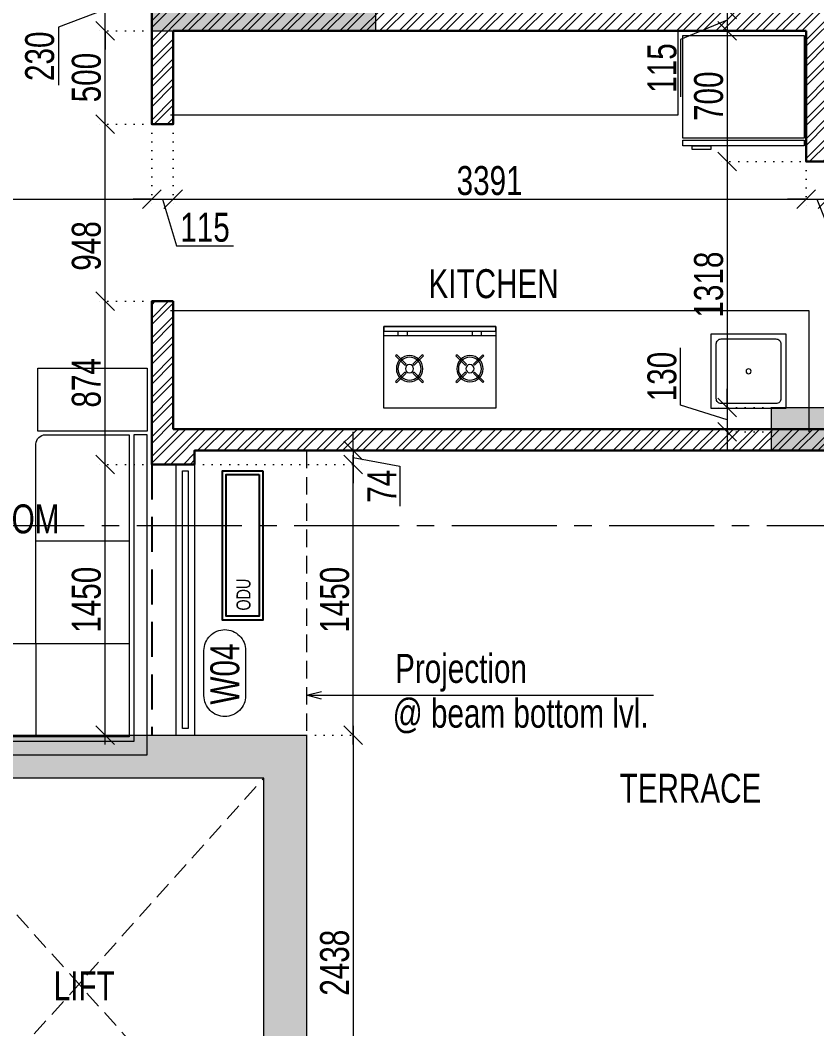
# Model space of a CAD drawing. Header units: inches. Extents: x 785882 to 928568, y 496782 to 576896.
# Drawn here: x 841415 to 845683, y 514387 to 519789 of the extents above; entities that cross this region are included whole.
import ezdxf
from ezdxf.enums import TextEntityAlignment as Align

# ---------------------------------------------------------------- set-up
doc = ezdxf.new("R2010")
doc.units = ezdxf.units.IN
doc.header["$LTSCALE"] = 750
doc.header["$MEASUREMENT"] = 0
for name, pattern in [('CENTER', [2, 1.25, -0.25, 0.25, -0.25]), ('CENTER2', [1.125, 0.75, -0.125, 0.125, -0.125]), ('DOT', [0.25, 0, -0.25]), ('HIDDEN', [0.375, 0.25, -0.125]), ('HIDDEN2', [0.1875, 0.125, -0.0625])]:
    doc.linetypes.add(name, pattern=pattern)
for name, color, linetype, lineweight in [('COLUMN', 5, 'Continuous', 13), ('DIMENSION WORKING-MSA', 222, 'Continuous', 13), ('DOTTED LINE-MSA', 3, 'HIDDEN2', 13), ('FURNITURE-MSA', 251, 'Continuous', 5), ('SECTION LINE', 14, 'CENTER', 9), ('TEXT DETAIL-MSA', 212, 'Continuous', 13), ('TEXT ROOM NAME-MSA', 210, 'Continuous', 13), ('WALL HATCH-MSA', 251, 'Continuous', 9), ('WALL-MSA', 32, 'Continuous', 30), ('WINDOE NO-MAS', 4, 'Continuous', 9), ('WINDOW-MSA', 50, 'Continuous', 13)]:
    doc.layers.add(name, color=color, linetype=linetype, lineweight=lineweight)
doc.layers.add('ELE-02-MSA', color=4, linetype='Continuous')
doc.layers.add('R.C.C HATCH-MSA', color=250, linetype='Continuous')
doc.styles.add('125', font='swisscl.ttf', dxfattribs={"height": 125})
doc.styles.add('AR', font='swisscl.ttf')
doc.styles.add('ARIAL', font='swisscl.ttf', dxfattribs={"height": 360})
doc.styles.add('Arial Narrow', font='swisscl.ttf', dxfattribs={"height": 150})
doc.styles.add('Arial-Reg', font='swisscl.ttf', dxfattribs={"height": 155})
doc.styles.add('Arial-Reg+0.8Sc', font='swisscl.ttf')
doc.styles.add('MtXpl_Swis721_LtCn_B', font='swisscl.ttf')
doc.dimstyles.new('100 K.T', dxfattribs={"dimtxt": 360, "dimasz": 80, "dimexe": 0.18, "dimexo": 0.0625, "dimgap": 1, "dimtad": 1, "dimdec": 0, "dimzin": 0, "dimdsep": 46, "dimtxsty": 'ARIAL', "dimblk": 'DOT', "dimcen": 0.09, "dimse1": 1, "dimse2": 1, "dimclrd": 50, "dimclrt": 256, "dimadec": 0, "dimazin": 0, "dimtfac": 1, "dimtdec": 0, "dimtofl": 0, "dimtmove": 1, "dimatfit": 0, "dimfxl": 1, "dimtolj": 1, "dimtzin": 0, "dimlwd": -1, "dimarcsym": 0})
doc.dimstyles.new('WORKING DIM', dxfattribs={"dimtxt": 155, "dimasz": 100, "dimexe": 50, "dimexo": 0, "dimgap": 20, "dimtad": 1, "dimdec": 0, "dimzin": 0, "dimdsep": 46, "dimtxsty": 'AR', "dimblk": 'OBLIQUE', "dimcen": 0.09, "dimdle": 50, "dimclrd": 256, "dimclre": 250, "dimclrt": 256, "dimadec": 0, "dimazin": 0, "dimtfac": 1, "dimtdec": 0, "dimtofl": 0, "dimtmove": 1, "dimatfit": 0, "dimfxl": 1, "dimtolj": 1, "dimtzin": 0, "dimlwd": -1, "dimlwe": -1, "dimarcsym": 0})

# ---------------------------------------------------------------- blocks, each defined once
blk = doc.blocks.new('BLOCK-G & H TYPICAL COLOUMN')
at = {"layer": 'R.C.C HATCH-MSA'}
h = blk.add_hatch(color=256, dxfattribs=at)
h.dxf.hatch_style = 1
h.paths.add_polyline_path([(172697.62, -104207.75), (172688.57, -104207.75), (172688.57, -104255), (172697.62, -104255)])
h.paths.add_polyline_path([(172327.12, -104207.75), (172336.18, -104207.75), (172336.18, -104255), (172327.12, -104255)])
h.paths.add_polyline_path([(172819.88, -104207.75), (172819.88, -104216.81), (172867.12, -104216.81), (172867.12, -104207.75)])
h.paths.add_polyline_path([(172204.87, -104207.75), (172204.87, -104216.81), (172157.62, -104216.81), (172157.62, -104207.75)])
h.paths.add_polyline_path([(172561.18, -104240.06), (172552.12, -104240.06), (172552.12, -104287.31), (172561.18, -104287.31)])
h.paths.add_polyline_path([(172463.57, -104240.06), (172472.62, -104240.06), (172472.62, -104287.31), (172463.57, -104287.31)])
h.paths.add_polyline_path([(172177.87, -104422.2), (172177.87, -104431.25), (172130.62, -104431.25), (172130.62, -104422.2)])
h.paths.add_polyline_path([(172894.12, -104422.2), (172894.12, -104431.25), (172846.88, -104431.25), (172846.88, -104422.2)])
h.paths.add_polyline_path([(172336.12, -104486.75), (172336.12, -104495.81), (172288.87, -104495.81), (172288.87, -104486.75)])
h.paths.add_polyline_path([(172202.62, -104543.75), (172202.62, -104552.81), (172155.37, -104552.81), (172155.37, -104543.75)])
h.paths.add_polyline_path([(172822.13, -104543.75), (172822.13, -104552.81), (172869.37, -104552.81), (172869.37, -104543.75)])
h.paths.add_polyline_path([(172516.9, -104495.81), (172507.85, -104495.81), (172507.85, -104448.56), (172516.9, -104448.56)])
h.paths.add_polyline_path([(172697.62, -104104.25), (172688.57, -104104.25), (172688.57, -104057.01), (172697.62, -104057.01)])
h.paths.add_polyline_path([(172327.12, -104104.25), (172336.18, -104104.25), (172336.18, -104057.01), (172327.12, -104057.01)])
h.paths.add_polyline_path([(172819.88, -104104.25), (172819.88, -104095.2), (172867.12, -104095.2), (172867.12, -104104.25)])
h.paths.add_polyline_path([(172204.87, -104104.25), (172204.87, -104095.2), (172157.62, -104095.2), (172157.62, -104104.25)])
h.paths.add_polyline_path([(172561.18, -104071.94), (172552.12, -104071.94), (172552.12, -104024.7), (172561.18, -104024.7)])
h.paths.add_polyline_path([(172463.57, -104071.94), (172472.62, -104071.94), (172472.62, -104024.7), (172463.57, -104024.7)])
h.paths.add_polyline_path([(172177.87, -103889.81), (172177.87, -103880.75), (172130.62, -103880.75), (172130.62, -103889.81)])
h.paths.add_polyline_path([(172894.12, -103889.81), (172894.12, -103880.75), (172846.88, -103880.75), (172846.88, -103889.81)])
h.paths.add_polyline_path([(172336.12, -103825.25), (172336.12, -103816.2), (172288.87, -103816.2), (172288.87, -103825.25)])
h.paths.add_polyline_path([(172202.62, -103768.25), (172202.62, -103759.2), (172155.37, -103759.2), (172155.37, -103768.25)])
h.paths.add_polyline_path([(172822.13, -103768.25), (172822.13, -103759.2), (172869.37, -103759.2), (172869.37, -103768.25)])
h.paths.add_polyline_path([(172516.9, -103816.2), (172507.85, -103816.2), (172507.85, -103863.44), (172516.9, -103863.44)])
h.paths.add_polyline_path([(172548.37, -103699.31), (172548.37, -103690.25), (172595.62, -103690.25), (172595.62, -103699.31)])
h.paths.add_polyline_path([(172476.37, -103699.31), (172476.37, -103690.25), (172429.13, -103690.25), (172429.13, -103699.31)])
h.paths.add_polyline_path([(172726.82, -103612.31), (172726.82, -103603.25), (172774.06, -103603.25), (172774.06, -103612.31)])
h.paths.add_polyline_path([(172297.93, -103612.31), (172297.93, -103603.25), (172250.69, -103603.25), (172250.69, -103612.31)])
h.paths.add_polyline_path([(172920.37, -103523.81), (172920.37, -103514.75), (172857.56, -103514.75), (172857.56, -103523.81)])
h.paths.add_polyline_path([(172104.37, -103523.81), (172104.37, -103514.75), (172167.19, -103514.75), (172167.19, -103523.81)])
h.paths.add_polyline_path([(172476.37, -103492.94), (172467.32, -103492.94), (172467.32, -103445.7), (172476.37, -103445.7)])
h.paths.add_polyline_path([(172548.37, -103492.94), (172557.43, -103492.94), (172557.43, -103445.7), (172548.37, -103445.7)])
h.paths.add_polyline_path([(172663.43, -103454.75), (172759.5, -103454.75), (172759.5, -103349.7), (172663.43, -103349.7), (172663.43, -103358.75), (172750.44, -103358.75), (172750.44, -103445.7), (172663.43, -103445.7)])
h.paths.add_polyline_path([(172361.32, -103454.75), (172265.25, -103454.75), (172265.25, -103349.7), (172361.32, -103349.7), (172361.32, -103358.75), (172274.31, -103358.75), (172274.31, -103445.7), (172361.32, -103445.7)])
h.paths.add_polyline_path([(172428.37, -103358.75), (172419.32, -103358.75), (172419.32, -103311.51), (172428.37, -103311.51)])
h.paths.add_polyline_path([(172428.37, -103132.74), (172419.32, -103132.74), (172419.32, -103179.99), (172428.37, -103179.99)])
h.paths.add_polyline_path([(172151.62, -103286.75), (172151.62, -103277.7), (172104.37, -103277.7), (172104.37, -103286.75)])
h.paths.add_polyline_path([(172245.43, -103162.74), (172245.43, -103153.68), (172198.19, -103153.68), (172198.19, -103162.74)])
h.paths.add_polyline_path([(172428.37, -103021.25), (172419.32, -103021.25), (172419.32, -103068.5), (172428.37, -103068.5)])
h.paths.add_polyline_path([(172245.43, -102997.25), (172236.37, -102997.25), (172236.37, -103044.5), (172245.43, -103044.5)])
h.paths.add_polyline_path([(172104.37, -102997.25), (172104.37, -103006.31), (172151.62, -103006.31), (172151.62, -102997.25)])
h.paths.add_polyline_path([(172596.37, -103358.75), (172605.43, -103358.75), (172605.43, -103311.51), (172596.37, -103311.51)])
h.paths.add_polyline_path([(172596.37, -103132.74), (172605.43, -103132.74), (172605.43, -103179.99), (172596.37, -103179.99)])
h.paths.add_polyline_path([(172873.13, -103286.75), (172873.13, -103277.7), (172920.37, -103277.7), (172920.37, -103286.75)])
h.paths.add_polyline_path([(172779.32, -103162.74), (172779.32, -103153.68), (172826.56, -103153.68), (172826.56, -103162.74)])
h.paths.add_polyline_path([(172596.37, -103021.25), (172605.43, -103021.25), (172605.43, -103068.5), (172596.37, -103068.5)])
h.paths.add_polyline_path([(172779.32, -102997.25), (172788.37, -102997.25), (172788.37, -103044.5), (172779.32, -103044.5)])
h.paths.add_polyline_path([(172920.37, -102997.25), (172920.37, -103006.31), (172873.13, -103006.31), (172873.13, -102997.25)])
h.paths.add_polyline_path([(172548.37, -104612.7), (172548.37, -104621.75), (172595.62, -104621.75), (172595.62, -104612.7)])
h.paths.add_polyline_path([(172476.37, -104612.7), (172476.37, -104621.75), (172429.13, -104621.75), (172429.13, -104612.7)])
h.paths.add_polyline_path([(172297.93, -104699.7), (172297.93, -104708.75), (172250.69, -104708.75), (172250.69, -104699.7)])
h.paths.add_polyline_path([(172104.37, -104788.2), (172104.37, -104797.25), (172167.19, -104797.25), (172167.19, -104788.2)])
h.paths.add_polyline_path([(172726.82, -104699.7), (172726.82, -104708.75), (172774.06, -104708.75), (172774.06, -104699.7)])
h.paths.add_polyline_path([(172920.37, -104788.2), (172920.37, -104797.25), (172857.56, -104797.25), (172857.56, -104788.2)])
h.paths.add_polyline_path([(172476.37, -104819.06), (172467.32, -104819.06), (172467.32, -104866.31), (172476.37, -104866.31)])
h.paths.add_polyline_path([(172548.37, -104819.06), (172557.43, -104819.06), (172557.43, -104866.31), (172548.37, -104866.31)])
h.paths.add_polyline_path([(172663.43, -104857.25), (172759.5, -104857.25), (172759.5, -104962.31), (172663.43, -104962.31), (172663.43, -104953.25), (172750.44, -104953.25), (172750.44, -104866.31), (172663.43, -104866.31)])
h.paths.add_polyline_path([(172361.32, -104857.25), (172265.25, -104857.25), (172265.25, -104962.31), (172361.32, -104962.31), (172361.32, -104953.25), (172274.31, -104953.25), (172274.31, -104866.31), (172361.32, -104866.31)])
h.paths.add_polyline_path([(172428.37, -104953.25), (172419.32, -104953.25), (172419.32, -105000.5), (172428.37, -105000.5)])
h.paths.add_polyline_path([(172428.37, -105178.31), (172419.32, -105178.31), (172419.32, -105131.06), (172428.37, -105131.06)])
h.paths.add_polyline_path([(172151.62, -105025.25), (172151.62, -105034.31), (172104.37, -105034.31), (172104.37, -105025.25)])
h.paths.add_polyline_path([(172245.43, -105072.5), (172236.37, -105072.5), (172236.37, -105025.25), (172245.43, -105025.25)])
h.paths.add_polyline_path([(172428.37, -105290.75), (172419.32, -105290.75), (172419.32, -105243.51), (172428.37, -105243.51)])
h.paths.add_polyline_path([(172245.43, -105314.75), (172236.37, -105314.75), (172236.37, -105267.51), (172245.43, -105267.51)])
h.paths.add_polyline_path([(172104.37, -105277.35), (172113.43, -105277.35), (172113.43, -105314.75), (172104.37, -105314.75)])
h.paths.add_polyline_path([(172596.37, -104953.25), (172605.43, -104953.25), (172605.43, -105000.5), (172596.37, -105000.5)])
h.paths.add_polyline_path([(172596.37, -105178.31), (172605.43, -105178.31), (172605.43, -105131.06), (172596.37, -105131.06)])
h.paths.add_polyline_path([(172873.13, -105025.25), (172873.13, -105034.31), (172920.37, -105034.31), (172920.37, -105025.25)])
h.paths.add_polyline_path([(172788.37, -105025.25), (172779.32, -105025.25), (172779.32, -105072.5), (172788.37, -105072.5)])
h.paths.add_polyline_path([(172596.37, -105290.75), (172605.43, -105290.75), (172605.43, -105243.51), (172596.37, -105243.51)])
h.paths.add_polyline_path([(172779.32, -105314.75), (172788.37, -105314.75), (172788.37, -105267.51), (172779.32, -105267.51)])
h.paths.add_polyline_path([(172911.32, -105314.75), (172920.37, -105314.75), (172920.37, -105277.35), (172911.32, -105277.35)])
h.paths.add_polyline_path([(172688.63, -104486.75), (172688.63, -104495.81), (172735.87, -104495.81), (172735.87, -104486.75)])
h.paths.add_polyline_path([(172688.63, -103825.25), (172688.63, -103816.2), (172735.87, -103816.2), (172735.87, -103825.25)])
at = {"layer": 'COLUMN'}
for points in [[(172726.82, -104699.7), (172726.82, -104708.75), (172774.06, -104708.75), (172774.06, -104699.7)], [(172920.37, -104788.2), (172920.37, -104797.25), (172857.56, -104797.25), (172857.56, -104788.2)], [(172663.43, -104857.25), (172759.5, -104857.25), (172759.5, -104962.31), (172663.43, -104962.31), (172663.43, -104953.25), (172750.44, -104953.25), (172750.44, -104866.31), (172663.43, -104866.31)]]:
    blk.add_lwpolyline(points, close=True, dxfattribs=at)
blk = doc.blocks.new('A$Cbea8c011')
at = {"layer": 'ELE-02-MSA', "elevation": 0}
for points in [[(400, -108.3), (-400, -108.3), (-400, 108.3), (400, 108.3)], [(380, -88.3), (-380, -88.3), (-380, 88.3), (380, 88.3)]]:
    blk.add_lwpolyline(points, close=True, dxfattribs=at)
at = {"layer": 'TEXT DETAIL-MSA', "style": 'Arial Narrow'}
blk.add_text('ODU', height=75, dxfattribs=at).set_placement((-349.2, -41.5, 0))
blk = doc.blocks.new('_Oblique')
at = {"color": 0, "linetype": 'ByBlock', "lineweight": -2}
blk.add_line((-0.5, -0.5), (0.5, 0.5), dxfattribs=at)
blk = doc.blocks.new('*D139')
at = {"layer": 'Defpoints', "color": 0, "ltscale": 0.25, "transparency": 16777216}
for p in [(847635.9, 517484), (849185.9, 517484), (844283.1, 513521.6)]:
    blk.add_point(p, dxfattribs=at)
at = {"layer": 'DIMENSION WORKING-MSA', "ltscale": 0.25, "transparency": 16777216}
blk.add_line((849185.9, 513471.6), (849185.9, 517534), dxfattribs=at)
at = {"layer": 'DIMENSION WORKING-MSA', "color": 250, "linetype": 'DOT', "ltscale": 0.25, "transparency": 16777216}
for p, q in [((847635.9, 517484), (849235.9, 517484)), ((844283.1, 513521.6), (849235.9, 513521.6))]:
    blk.add_line(p, q, dxfattribs=at)
at = {"layer": 'DIMENSION WORKING-MSA', "ltscale": 0.25, "transparency": 16777216, "xscale": 100, "yscale": 100, "zscale": 100}
for p, rotation in [((849185.9, 517484), 90), ((849185.9, 513521.6), 270)]:
    blk.add_blockref('_Oblique', p, dxfattribs=dict(at, rotation=rotation))
at = {"layer": 'DIMENSION WORKING-MSA', "ltscale": 0.25, "transparency": 16777216, "insert": (849086.4, 515502.8), "char_height": 155, "attachment_point": 5, "rotation": 90, "style": 'AR'}
blk.add_mtext('\\A1;3962', dxfattribs=at)
blk = doc.blocks.new('Win-Tag-03')
blk.add_lwpolyline([(-130, 120), (130, 120, -0.414214), (250, 0), (250, 0, -0.414214), (130, -120), (-130, -120, -0.414214), (-250, 0), (-250, 0, -0.414214)], format="xyb", close=True)
blk = doc.blocks.new('*D799')
at = {"layer": 'Defpoints', "color": 0, "ltscale": 0.25, "transparency": 16777216}
for p in [(841869.6, 517410), (842119.6, 517410), (842119.6, 515960)]:
    blk.add_point(p, dxfattribs=at)
at = {"layer": 'DIMENSION WORKING-MSA', "ltscale": 0.25, "transparency": 16777216}
blk.add_line((841869.6, 515910), (841869.6, 517460), dxfattribs=at)
at = {"layer": 'DIMENSION WORKING-MSA', "color": 250, "linetype": 'DOT', "ltscale": 0.25, "transparency": 16777216}
for p, q in [((842119.6, 517410), (841819.6, 517410)), ((842119.6, 515960), (841819.6, 515960))]:
    blk.add_line(p, q, dxfattribs=at)
at = {"layer": 'DIMENSION WORKING-MSA', "ltscale": 0.25, "transparency": 16777216, "xscale": 100, "yscale": 100, "zscale": 100}
for p, rotation in [((841869.6, 517410), 90), ((841869.6, 515960), 270)]:
    blk.add_blockref('_Oblique', p, dxfattribs=dict(at, rotation=rotation))
at = {"layer": 'DIMENSION WORKING-MSA', "ltscale": 0.25, "transparency": 16777216, "insert": (841770.2, 516685), "char_height": 155, "attachment_point": 5, "rotation": 90, "style": 'AR'}
blk.add_mtext('\\A1;1450', dxfattribs=at)
blk = doc.blocks.new('*D800')
at = {"layer": 'Defpoints', "color": 0, "ltscale": 0.25, "transparency": 16777216}
for p in [(841869.6, 518284), (842119.6, 518284), (842119.6, 517410)]:
    blk.add_point(p, dxfattribs=at)
at = {"layer": 'DIMENSION WORKING-MSA', "color": 250, "linetype": 'DOT', "ltscale": 0.25, "transparency": 16777216}
for p, q in [((842119.6, 518284), (841819.6, 518284)), ((842119.6, 517410), (841819.6, 517410))]:
    blk.add_line(p, q, dxfattribs=at)
at = {"layer": 'DIMENSION WORKING-MSA', "ltscale": 0.25, "transparency": 16777216}
blk.add_line((841869.6, 517360), (841869.6, 518334), dxfattribs=at)
at = {"layer": 'DIMENSION WORKING-MSA', "ltscale": 0.25, "transparency": 16777216, "xscale": 100, "yscale": 100, "zscale": 100}
for p, rotation in [((841869.6, 518284), 90), ((841869.6, 517410), 270)]:
    blk.add_blockref('_Oblique', p, dxfattribs=dict(at, rotation=rotation))
at = {"layer": 'DIMENSION WORKING-MSA', "ltscale": 0.25, "transparency": 16777216, "insert": (841770.2, 517847), "char_height": 155, "attachment_point": 5, "rotation": 90, "style": 'AR'}
blk.add_mtext('\\A1;874', dxfattribs=at)
blk = doc.blocks.new('*D801')
at = {"layer": 'Defpoints', "color": 0, "ltscale": 0.25, "transparency": 16777216}
for p in [(841869.6, 519231.9), (842119.6, 519231.9), (842119.6, 518284)]:
    blk.add_point(p, dxfattribs=at)
at = {"layer": 'DIMENSION WORKING-MSA', "ltscale": 0.25, "transparency": 16777216}
blk.add_line((841869.6, 518234), (841869.6, 519281.9), dxfattribs=at)
at = {"layer": 'DIMENSION WORKING-MSA', "color": 250, "linetype": 'DOT', "ltscale": 0.25, "transparency": 16777216}
for p, q in [((842119.6, 519231.9), (841819.6, 519231.9)), ((842119.6, 518284), (841819.6, 518284))]:
    blk.add_line(p, q, dxfattribs=at)
at = {"layer": 'DIMENSION WORKING-MSA', "ltscale": 0.25, "transparency": 16777216, "xscale": 100, "yscale": 100, "zscale": 100}
for p, rotation in [((841869.6, 519231.9), 90), ((841869.6, 518284), 270)]:
    blk.add_blockref('_Oblique', p, dxfattribs=dict(at, rotation=rotation))
at = {"layer": 'DIMENSION WORKING-MSA', "ltscale": 0.25, "transparency": 16777216, "insert": (841770.2, 518580), "char_height": 155, "attachment_point": 5, "rotation": 90, "style": 'AR'}
blk.add_mtext('\\A1;948', dxfattribs=at)
blk = doc.blocks.new('*D802')
at = {"layer": 'Defpoints', "color": 0, "ltscale": 0.25, "transparency": 16777216}
for p in [(841869.6, 519731.9), (842119.6, 519731.9), (842119.6, 519231.9)]:
    blk.add_point(p, dxfattribs=at)
at = {"layer": 'DIMENSION WORKING-MSA', "ltscale": 0.25, "transparency": 16777216}
blk.add_line((841869.6, 519181.9), (841869.6, 519781.9), dxfattribs=at)
at = {"layer": 'DIMENSION WORKING-MSA', "color": 250, "linetype": 'DOT', "ltscale": 0.25, "transparency": 16777216}
for p, q in [((842119.6, 519731.9), (841819.6, 519731.9)), ((842119.6, 519231.9), (841819.6, 519231.9))]:
    blk.add_line(p, q, dxfattribs=at)
at = {"layer": 'DIMENSION WORKING-MSA', "ltscale": 0.25, "transparency": 16777216, "xscale": 100, "yscale": 100, "zscale": 100}
for p, rotation in [((841869.6, 519731.9), 90), ((841869.6, 519231.9), 270)]:
    blk.add_blockref('_Oblique', p, dxfattribs=dict(at, rotation=rotation))
at = {"layer": 'DIMENSION WORKING-MSA', "ltscale": 0.25, "transparency": 16777216, "insert": (841770.2, 519481.9), "char_height": 155, "attachment_point": 5, "rotation": 90, "style": 'AR'}
blk.add_mtext('\\A1;500', dxfattribs=at)
blk = doc.blocks.new('*D803')
at = {"layer": 'Defpoints', "color": 0, "ltscale": 0.25, "transparency": 16777216}
for p in [(841869.6, 519961.9), (842119.6, 519961.9), (842119.6, 519731.9)]:
    blk.add_point(p, dxfattribs=at)
at = {"layer": 'DIMENSION WORKING-MSA', "ltscale": 0.25, "transparency": 16777216}
for p, q in [((841869.6, 519961.9), (841869.6, 520061.9)), ((841869.6, 519731.9), (841869.6, 519961.9)), ((841869.6, 519846.9), (841619.6, 519751.3)), ((841619.6, 519751.3), (841619.6, 519440.6)), ((841869.6, 519731.9), (841869.6, 519631.9))]:
    blk.add_line(p, q, dxfattribs=at)
at = {"layer": 'DIMENSION WORKING-MSA', "color": 250, "linetype": 'DOT', "ltscale": 0.25, "transparency": 16777216}
for p, q in [((842119.6, 519961.9), (841819.6, 519961.9)), ((842119.6, 519731.9), (841819.6, 519731.9))]:
    blk.add_line(p, q, dxfattribs=at)
at = {"layer": 'DIMENSION WORKING-MSA', "ltscale": 0.25, "transparency": 16777216, "xscale": 100, "yscale": 100, "zscale": 100}
for p, rotation in [((841869.6, 519961.9), 270), ((841869.6, 519731.9), 90)]:
    blk.add_blockref('_Oblique', p, dxfattribs=dict(at, rotation=rotation))
at = {"layer": 'DIMENSION WORKING-MSA', "ltscale": 0.25, "transparency": 16777216, "insert": (841520.1, 519596), "char_height": 155, "attachment_point": 5, "rotation": 90, "style": 'AR'}
blk.add_mtext('\\A1;230', dxfattribs=at)
blk = doc.blocks.new('*D851')
at = {"layer": 'Defpoints', "color": 0, "ltscale": 0.25, "transparency": 16777216}
for p in [(845203.3, 519846.9), (845203.3, 519731.9), (845203.3, 519731.9)]:
    blk.add_point(p, dxfattribs=at)
at = {"layer": 'DIMENSION WORKING-MSA', "ltscale": 0.25, "transparency": 16777216}
for p, q in [((845203.3, 519846.9), (845203.3, 519946.9)), ((845203.3, 519846.9), (845203.3, 519731.9)), ((845203.3, 519789.4), (844953.3, 519686.4)), ((845203.3, 519731.9), (845203.3, 519631.9)), ((844953.3, 519686.4), (844953.3, 519379.6))]:
    blk.add_line(p, q, dxfattribs=at)
at = {"layer": 'DIMENSION WORKING-MSA', "color": 250, "linetype": 'DOT', "ltscale": 0.25, "transparency": 16777216}
for p, q in [((845203.3, 519846.9), (845253.3, 519846.9)), ((845203.3, 519731.9), (845253.3, 519731.9))]:
    blk.add_line(p, q, dxfattribs=at)
at = {"layer": 'DIMENSION WORKING-MSA', "ltscale": 0.25, "transparency": 16777216, "xscale": 100, "yscale": 100, "zscale": 100}
for p, rotation in [((845203.3, 519846.9), 270), ((845203.3, 519731.9), 90)]:
    blk.add_blockref('_Oblique', p, dxfattribs=dict(at, rotation=rotation))
at = {"layer": 'DIMENSION WORKING-MSA', "ltscale": 0.25, "transparency": 16777216, "insert": (844854.3, 519533), "char_height": 155, "attachment_point": 5, "rotation": 90, "style": 'AR'}
blk.add_mtext('\\A1;115', dxfattribs=at)
blk = doc.blocks.new('*D852')
at = {"layer": 'Defpoints', "color": 0, "ltscale": 0.25, "transparency": 16777216}
for p in [(845203.3, 519731.9), (845203.3, 519031.9), (845640.5, 519031.9, 0)]:
    blk.add_point(p, dxfattribs=at)
at = {"layer": 'DIMENSION WORKING-MSA', "ltscale": 0.25, "transparency": 16777216}
blk.add_line((845203.3, 519781.9), (845203.3, 518981.9), dxfattribs=at)
at = {"layer": 'DIMENSION WORKING-MSA', "color": 250, "linetype": 'DOT', "ltscale": 0.25, "transparency": 16777216}
for p, q in [((845203.3, 519731.9), (845253.3, 519731.9)), ((845640.5, 519031.9), (845153.3, 519031.9))]:
    blk.add_line(p, q, dxfattribs=at)
at = {"layer": 'DIMENSION WORKING-MSA', "ltscale": 0.25, "transparency": 16777216, "xscale": 100, "yscale": 100, "zscale": 100}
for p, rotation in [((845203.3, 519731.9), 90), ((845203.3, 519031.9), 270)]:
    blk.add_blockref('_Oblique', p, dxfattribs=dict(at, rotation=rotation))
at = {"layer": 'DIMENSION WORKING-MSA', "ltscale": 0.25, "transparency": 16777216, "insert": (845104, 519381.9), "char_height": 155, "attachment_point": 5, "rotation": 90, "style": 'AR'}
blk.add_mtext('\\A1;700', dxfattribs=at)
blk = doc.blocks.new('*D853')
at = {"layer": 'Defpoints', "color": 0, "ltscale": 0.25, "transparency": 16777216}
for p in [(845640.5, 519031.9), (845203.3, 517714), (845440.5, 517714)]:
    blk.add_point(p, dxfattribs=at)
at = {"layer": 'DIMENSION WORKING-MSA', "ltscale": 0.25, "transparency": 16777216}
blk.add_line((845203.3, 519081.9), (845203.3, 517664), dxfattribs=at)
at = {"layer": 'DIMENSION WORKING-MSA', "color": 250, "linetype": 'DOT', "ltscale": 0.25, "transparency": 16777216}
for p, q in [((845640.5, 519031.9), (845153.3, 519031.9)), ((845440.5, 517714), (845153.3, 517714))]:
    blk.add_line(p, q, dxfattribs=at)
at = {"layer": 'DIMENSION WORKING-MSA', "ltscale": 0.25, "transparency": 16777216, "xscale": 100, "yscale": 100, "zscale": 100}
for p, rotation in [((845203.3, 519031.9), 90), ((845203.3, 517714), 270)]:
    blk.add_blockref('_Oblique', p, dxfattribs=dict(at, rotation=rotation))
at = {"layer": 'DIMENSION WORKING-MSA', "ltscale": 0.25, "transparency": 16777216, "insert": (845103.9, 518372.9), "char_height": 155, "attachment_point": 5, "rotation": 90, "style": 'AR'}
blk.add_mtext('\\A1;1318', dxfattribs=at)
blk = doc.blocks.new('*D854')
at = {"layer": 'Defpoints', "color": 0, "ltscale": 0.25, "transparency": 16777216}
for p in [(845440.5, 517714), (845203.3, 517584), (845440.5, 517584)]:
    blk.add_point(p, dxfattribs=at)
at = {"layer": 'DIMENSION WORKING-MSA', "ltscale": 0.25, "transparency": 16777216}
for p, q in [((844953.3, 517726.9), (844953.3, 518034.1)), ((845203.3, 517714), (845203.3, 517814)), ((845203.3, 517649), (844953.3, 517726.9)), ((845203.3, 517714), (845203.3, 517584)), ((845203.3, 517584), (845203.3, 517484))]:
    blk.add_line(p, q, dxfattribs=at)
at = {"layer": 'DIMENSION WORKING-MSA', "color": 250, "linetype": 'DOT', "ltscale": 0.25, "transparency": 16777216}
for p, q in [((845440.5, 517714), (845153.3, 517714)), ((845440.5, 517584), (845153.3, 517584))]:
    blk.add_line(p, q, dxfattribs=at)
at = {"layer": 'DIMENSION WORKING-MSA', "ltscale": 0.25, "transparency": 16777216, "xscale": 100, "yscale": 100, "zscale": 100}
for p, rotation in [((845203.3, 517714), 270), ((845203.3, 517584), 90)]:
    blk.add_blockref('_Oblique', p, dxfattribs=dict(at, rotation=rotation))
at = {"layer": 'DIMENSION WORKING-MSA', "ltscale": 0.25, "transparency": 16777216, "insert": (844853.9, 517880.5), "char_height": 155, "attachment_point": 5, "rotation": 90, "style": 'AR'}
blk.add_mtext('\\A1;130', dxfattribs=at)
blk = doc.blocks.new('*D915')
at = {"layer": 'Defpoints', "color": 0, "ltscale": 0.25, "transparency": 16777216}
for p in [(842119.6, 519231.9), (839935, 519080), (842119.6, 518830)]:
    blk.add_point(p, dxfattribs=at)
at = {"layer": 'DIMENSION WORKING-MSA', "color": 250, "linetype": 'DOT', "ltscale": 0.25, "transparency": 16777216}
for p, q in [((842119.6, 519231.9), (842119.6, 518780)), ((839935, 519080), (839935, 518780))]:
    blk.add_line(p, q, dxfattribs=at)
at = {"layer": 'DIMENSION WORKING-MSA', "ltscale": 0.25, "transparency": 16777216}
blk.add_line((839885, 518830), (842169.6, 518830), dxfattribs=at)
at = {"layer": 'DIMENSION WORKING-MSA', "ltscale": 0.25, "transparency": 16777216, "xscale": 100, "yscale": 100, "zscale": 100, "rotation": 180}
blk.add_blockref('_Oblique', (839935, 518830), dxfattribs=at)
at = {"layer": 'DIMENSION WORKING-MSA', "ltscale": 0.25, "transparency": 16777216, "xscale": 100, "yscale": 100, "zscale": 100}
blk.add_blockref('_Oblique', (842119.6, 518830), dxfattribs=at)
at = {"layer": 'DIMENSION WORKING-MSA', "ltscale": 0.25, "transparency": 16777216, "insert": (841027.3, 518929.3), "char_height": 155, "attachment_point": 5, "style": 'AR'}
blk.add_mtext('\\A1;2185', dxfattribs=at)
blk = doc.blocks.new('*D916')
at = {"layer": 'Defpoints', "color": 0, "ltscale": 0.25, "transparency": 16777216}
for p in [(842119.6, 519231.9), (842234.6, 519231.9), (842234.6, 518830)]:
    blk.add_point(p, dxfattribs=at)
at = {"layer": 'DIMENSION WORKING-MSA', "color": 250, "linetype": 'DOT', "ltscale": 0.25, "transparency": 16777216}
for p, q in [((842119.6, 519231.9), (842119.6, 518780)), ((842234.6, 519231.9), (842234.6, 518780))]:
    blk.add_line(p, q, dxfattribs=at)
at = {"layer": 'DIMENSION WORKING-MSA', "ltscale": 0.25, "transparency": 16777216}
for p, q in [((842119.6, 518830), (842019.6, 518830)), ((842119.6, 518830), (842234.6, 518830)), ((842177.1, 518830), (842251.9, 518580)), ((842234.6, 518830), (842334.6, 518830)), ((842251.9, 518580), (842558.7, 518580))]:
    blk.add_line(p, q, dxfattribs=at)
at = {"layer": 'DIMENSION WORKING-MSA', "ltscale": 0.25, "transparency": 16777216, "xscale": 100, "yscale": 100, "zscale": 100}
blk.add_blockref('_Oblique', (842119.6, 518830), dxfattribs=at)
at = {"layer": 'DIMENSION WORKING-MSA', "ltscale": 0.25, "transparency": 16777216, "xscale": 100, "yscale": 100, "zscale": 100, "rotation": 180}
blk.add_blockref('_Oblique', (842234.6, 518830), dxfattribs=at)
at = {"layer": 'DIMENSION WORKING-MSA', "ltscale": 0.25, "transparency": 16777216, "insert": (842405.3, 518679), "char_height": 155, "attachment_point": 5, "style": 'AR'}
blk.add_mtext('\\A1;115', dxfattribs=at)
blk = doc.blocks.new('*D917')
at = {"layer": 'Defpoints', "color": 0, "ltscale": 0.25, "transparency": 16777216}
for p in [(842234.6, 519231.9), (845625.5, 519031.9), (845625.5, 518830)]:
    blk.add_point(p, dxfattribs=at)
at = {"layer": 'DIMENSION WORKING-MSA', "color": 250, "linetype": 'DOT', "ltscale": 0.25, "transparency": 16777216}
for p, q in [((842234.6, 519231.9), (842234.6, 518780)), ((845625.5, 519031.9), (845625.5, 518780))]:
    blk.add_line(p, q, dxfattribs=at)
at = {"layer": 'DIMENSION WORKING-MSA', "ltscale": 0.25, "transparency": 16777216}
blk.add_line((842184.6, 518830), (845675.5, 518830), dxfattribs=at)
at = {"layer": 'DIMENSION WORKING-MSA', "ltscale": 0.25, "transparency": 16777216, "xscale": 100, "yscale": 100, "zscale": 100, "rotation": 180}
blk.add_blockref('_Oblique', (842234.6, 518830), dxfattribs=at)
at = {"layer": 'DIMENSION WORKING-MSA', "ltscale": 0.25, "transparency": 16777216, "xscale": 100, "yscale": 100, "zscale": 100}
blk.add_blockref('_Oblique', (845625.5, 518830), dxfattribs=at)
at = {"layer": 'DIMENSION WORKING-MSA', "ltscale": 0.25, "transparency": 16777216, "insert": (843930, 518929.3), "char_height": 155, "attachment_point": 5, "style": 'AR'}
blk.add_mtext('\\A1;3391', dxfattribs=at)
blk = doc.blocks.new('*D918')
at = {"layer": 'Defpoints', "color": 0, "ltscale": 0.25, "transparency": 16777216}
for p in [(845625.5, 519031.9), (845740.5, 519031.9, 0), (845740.5, 518830)]:
    blk.add_point(p, dxfattribs=at)
at = {"layer": 'DIMENSION WORKING-MSA', "color": 250, "linetype": 'DOT', "ltscale": 0.25, "transparency": 16777216}
for p, q in [((845625.5, 519031.9), (845625.5, 518780)), ((845740.5, 519031.9), (845740.5, 518780))]:
    blk.add_line(p, q, dxfattribs=at)
at = {"layer": 'DIMENSION WORKING-MSA', "ltscale": 0.25, "transparency": 16777216}
for p, q in [((845625.5, 518830), (845525.5, 518830)), ((845625.5, 518830), (845740.5, 518830)), ((845683, 518830), (845783.6, 518580)), ((845740.5, 518830), (845840.5, 518830)), ((845783.6, 518580), (846090.4, 518580))]:
    blk.add_line(p, q, dxfattribs=at)
at = {"layer": 'DIMENSION WORKING-MSA', "ltscale": 0.25, "transparency": 16777216, "xscale": 100, "yscale": 100, "zscale": 100}
blk.add_blockref('_Oblique', (845625.5, 518830), dxfattribs=at)
at = {"layer": 'DIMENSION WORKING-MSA', "ltscale": 0.25, "transparency": 16777216, "xscale": 100, "yscale": 100, "zscale": 100, "rotation": 180}
blk.add_blockref('_Oblique', (845740.5, 518830), dxfattribs=at)
at = {"layer": 'DIMENSION WORKING-MSA', "ltscale": 0.25, "transparency": 16777216, "insert": (845937, 518679), "char_height": 155, "attachment_point": 5, "style": 'AR'}
blk.add_mtext('\\A1;115', dxfattribs=at)
blk = doc.blocks.new('*D927')
at = {"layer": 'Defpoints', "color": 0, "ltscale": 0.25, "transparency": 16777216}
for p in [(842349.6, 517484), (842349.6, 517410), (843199.6, 517410)]:
    blk.add_point(p, dxfattribs=at)
at = {"layer": 'DIMENSION WORKING-MSA', "ltscale": 0.25, "transparency": 16777216}
for p, q in [((843199.6, 517484), (843199.6, 517584)), ((843199.6, 517484), (843199.6, 517410)), ((843199.6, 517447), (843449.6, 517399.7)), ((843199.6, 517410), (843199.6, 517310)), ((843449.6, 517399.7), (843449.6, 517185.5))]:
    blk.add_line(p, q, dxfattribs=at)
at = {"layer": 'DIMENSION WORKING-MSA', "color": 250, "linetype": 'DOT', "ltscale": 0.25, "transparency": 16777216}
for p, q in [((842349.6, 517484), (843249.6, 517484)), ((842349.6, 517410), (843249.6, 517410))]:
    blk.add_line(p, q, dxfattribs=at)
at = {"layer": 'DIMENSION WORKING-MSA', "ltscale": 0.25, "transparency": 16777216, "xscale": 100, "yscale": 100, "zscale": 100}
for p, rotation in [((843199.6, 517484), 270), ((843199.6, 517410), 90)]:
    blk.add_blockref('_Oblique', p, dxfattribs=dict(at, rotation=rotation))
at = {"layer": 'DIMENSION WORKING-MSA', "ltscale": 0.25, "transparency": 16777216, "insert": (843352.1, 517292.6), "char_height": 155, "attachment_point": 5, "rotation": 90, "style": 'AR'}
blk.add_mtext('\\A1;74', dxfattribs=at)
blk = doc.blocks.new('*D928')
at = {"layer": 'Defpoints', "color": 0, "ltscale": 0.25, "transparency": 16777216}
for p in [(842349.6, 517410), (843199.6, 517410), (842949.6, 515960)]:
    blk.add_point(p, dxfattribs=at)
at = {"layer": 'DIMENSION WORKING-MSA', "ltscale": 0.25, "transparency": 16777216}
blk.add_line((843199.6, 515910), (843199.6, 517460), dxfattribs=at)
at = {"layer": 'DIMENSION WORKING-MSA', "color": 250, "linetype": 'DOT', "ltscale": 0.25, "transparency": 16777216}
for p, q in [((842349.6, 517410), (843249.6, 517410)), ((842949.6, 515960), (843249.6, 515960))]:
    blk.add_line(p, q, dxfattribs=at)
at = {"layer": 'DIMENSION WORKING-MSA', "ltscale": 0.25, "transparency": 16777216, "xscale": 100, "yscale": 100, "zscale": 100}
for p, rotation in [((843199.6, 517410), 90), ((843199.6, 515960), 270)]:
    blk.add_blockref('_Oblique', p, dxfattribs=dict(at, rotation=rotation))
at = {"layer": 'DIMENSION WORKING-MSA', "ltscale": 0.25, "transparency": 16777216, "insert": (843100.2, 516685), "char_height": 155, "attachment_point": 5, "rotation": 90, "style": 'AR'}
blk.add_mtext('\\A1;1450', dxfattribs=at)
blk = doc.blocks.new('*D929')
at = {"layer": 'Defpoints', "color": 0, "ltscale": 0.25, "transparency": 16777216}
for p in [(842949.6, 515960), (842949.6, 513521.6), (843199.6, 513521.6)]:
    blk.add_point(p, dxfattribs=at)
at = {"layer": 'DIMENSION WORKING-MSA', "ltscale": 0.25, "transparency": 16777216}
blk.add_line((843199.6, 516010), (843199.6, 513471.6), dxfattribs=at)
at = {"layer": 'DIMENSION WORKING-MSA', "color": 250, "linetype": 'DOT', "ltscale": 0.25, "transparency": 16777216}
for p, q in [((842949.6, 515960), (843249.6, 515960)), ((842949.6, 513521.6), (843249.6, 513521.6))]:
    blk.add_line(p, q, dxfattribs=at)
at = {"layer": 'DIMENSION WORKING-MSA', "ltscale": 0.25, "transparency": 16777216, "xscale": 100, "yscale": 100, "zscale": 100}
for p, rotation in [((843199.6, 515960), 90), ((843199.6, 513521.6), 270)]:
    blk.add_blockref('_Oblique', p, dxfattribs=dict(at, rotation=rotation))
at = {"layer": 'DIMENSION WORKING-MSA', "ltscale": 0.25, "transparency": 16777216, "insert": (843100.1, 514740.8), "char_height": 155, "attachment_point": 5, "rotation": 90, "style": 'AR'}
blk.add_mtext('\\A1;2438', dxfattribs=at)
blk = doc.blocks.new('_Dot')
at = {"linetype": 'ByBlock', "lineweight": -2}
blk.add_line((-0.5, 0), (-1, 0), dxfattribs=at)
at = {"linetype": 'ByBlock', "const_width": 0.5}
blk.add_lwpolyline([(-0.25, 0, 1), (0.25, 0, 1)], format="xyb", close=True, dxfattribs=at)
blk = doc.blocks.new('STUV')
at = {"layer": 'FURNITURE-MSA'}
for p, q in [((168.7, 0, 0), (168.7, -600, 0)), ((-81.5, -69.6), (-75.3, -63.3)), ((-31.4, -119.7), (-81.5, -69.6)), ((-75.3, -63.3), (-25.2, -113.4)), ((11.8, -113.4), (61.9, -63.3)), ((68.2, -69.6), (18.1, -119.7)), ((61.9, -63.3), (68.2, -69.6)), ((168.7, -75.9, 0), (193.7, -75.9, 0)), ((-81.5, -206.8), (-31.4, -156.7)), ((-25.2, -113.4), (-31.4, -119.7)), ((-31.4, -156.7), (-25.2, -162.9)), ((18.1, -119.7), (11.8, -113.4)), ((11.8, -162.9), (18.1, -156.7)), ((18.1, -156.7), (68.2, -206.8)), ((193.7, -125.7, 0), (168.7, -125.7, 0)), ((-75.3, -213), (-81.5, -206.8)), ((-25.2, -162.9), (-75.3, -213)), ((61.9, -213), (11.8, -162.9)), ((68.2, -206.8), (61.9, -213)), ((-81.5, -393.2), (-75.3, -387)), ((-31.4, -443.3), (-81.5, -393.2)), ((-75.3, -387), (-25.2, -437.1)), ((11.8, -437.1), (61.9, -387)), ((68.2, -393.2), (18.1, -443.3)), ((61.9, -387), (68.2, -393.2)), ((-81.5, -530.4), (-31.4, -480.3)), ((-25.2, -437.1), (-31.4, -443.3)), ((-31.4, -480.3), (-25.2, -486.6)), ((18.1, -443.3), (11.8, -437.1)), ((11.8, -486.6), (18.1, -480.3)), ((18.1, -480.3), (68.2, -530.4)), ((193.7, -474.3, 0), (168.7, -474.3, 0)), ((-75.3, -536.7), (-81.5, -530.4)), ((-25.2, -486.6), (-75.3, -536.7)), ((61.9, -536.7), (11.8, -486.6)), ((68.2, -530.4), (61.9, -536.7)), ((193.7, -524.1, 0), (168.7, -524.1, 0))]:
    blk.add_line(p, q, dxfattribs=at)
for points in [[(-218.6, -600), (218.6, -600), (218.6, 0), (-218.6, 0)], [(218.6, -600), (193.7, -600), (193.7, 0), (218.6, 0)]]:
    blk.add_lwpolyline(points, close=True, dxfattribs=at)
for centre, radius in [((-6.7, -138.2), 70.6), ((-6.7, -138.2), 61.8), ((-6.7, -138.2), 22.1), ((-6.7, -461.8), 70.6), ((-6.7, -461.8), 61.8), ((-6.7, -461.8), 22.1)]:
    blk.add_circle(centre, radius, dxfattribs=at)
blk = doc.blocks.new('G$C1887B0AA')
at = {"layer": 'FURNITURE-MSA'}
blk.add_lwpolyline([(0, 0), (300, 0), (300, 300), (0, 300)], close=True, dxfattribs=at)
blk.add_lwpolyline([(40, 20), (260, 20, 0.414214), (280, 40), (280, 260, 0.414214), (260, 280), (40, 280, 0.414214), (20, 260), (20, 40, 0.414214)], format="xyb", close=True, dxfattribs=at)
blk.add_circle((150, 150), 10, dxfattribs=at)
blk = doc.blocks.new('G$CA9DB4A96')
at = {"layer": 'FURNITURE-MSA'}
for points in [[(550, 0), (550, 650), (0, 650), (0, 0)], [(560, 0), (590, 0), (590, 650), (560, 650)], [(590, 500), (610, 500), (610, 600), (590, 600)]]:
    blk.add_lwpolyline(points, close=True, dxfattribs=at)
blk = doc.blocks.new('A$Caebde61c')
at = {"layer": 'FURNITURE-MSA'}
for p, q in [((18631, -43922.1), (18631, -43472.1)), ((15910.1, -43922.1), (18631, -43922.1)), ((15910.1, -44970), (19331, -44970)), ((19331, -44970), (19331, -45620)), ((15190.1, -46202.7, 0), (15690.1, -46202.7, 0)), ((15190.1, -46754, 0), (15190.1, -47254, 0)), ((15190.1, -46754, 0), (15690.1, -46754, 0))]:
    blk.add_line(p, q, dxfattribs=at)
for points in [[(15200.4, -45615.4), (15200.4, -45279), (15785.4, -45279), (15785.4, -45615.4)], [(15785.4, -45635.4), (15715.1, -45635.4), (15715.1, -47279), (12990.1, -47279), (12990.1, -47349), (15785.1, -47349)]]:
    blk.add_lwpolyline(points, close=True, dxfattribs=at)
blk.add_lwpolyline([(15690.1, -47254), (12990.1, -47254), (12990.1, -46804, -0.414214), (13040.1, -46754), (15190.1, -46754), (15190.1, -45685.4, -0.414214), (15240.1, -45635.4), (15690.1, -45635.4), (15690.1, -47254)], format="xyb", dxfattribs=at)
at = {"layer": 'FURNITURE-MSA', "xscale": -1}
for name, p, rotation in [('G$CA9DB4A96', (19306, -43497.1), 90), ('STUV', (17653.2, -45274.7, 0), 270)]:
    blk.add_blockref(name, p, dxfattribs=dict(at, rotation=rotation))
at = {"layer": 'FURNITURE-MSA', "xscale": -1.333333333333333, "yscale": 1.333333333333333, "zscale": 1.333333333333333}
blk.add_blockref('G$C1887B0AA', (19208, -45495.4), dxfattribs=at)
blk = doc.blocks.new('A$C37e82350')
at = {"layer": 'SECTION LINE', "linetype": 'CENTER2'}
blk.add_lwpolyline([(46180.5, 15657), (46124, 15657), (46124, -11419.6), (46168.1, -11419.6)], dxfattribs=at)

msp = doc.modelspace()

# ---------------------------------------------------------------- hatches: boundary and pattern name
at = {"layer": 'WALL HATCH-MSA'}
h = msp.add_hatch(dxfattribs=at)
h.set_pattern_fill('ANSI32', color=256, scale=200)
h.paths.add_polyline_path([(847635.9, 519731.9), (847635.9, 519961.9), (847035.9, 519961.9), (847035.9, 520431.9), (846920.9, 520431.9), (846920.9, 519846.9), (842119.6, 519846.9), (842119.6, 519231.9), (842234.6, 519231.9), (842234.6, 519731.9), (845625.5, 519731.9), (845625.5, 519031.9), (845740.5, 519031.9), (845740.5, 519731.9), (846920.9, 519731.9), (846920.9, 519514), (847035.9, 519514), (847035.9, 519731.9)])
h = msp.add_hatch(dxfattribs=at)
h.set_pattern_fill('ANSI32', color=256, scale=200)
h.paths.add_polyline_path([(847035.9, 517714), (847035.9, 517914), (846920.9, 517914), (846920.9, 517599), (842234.6, 517599), (842234.6, 518284), (842119.6, 518284), (842119.6, 517410), (842349.6, 517410), (842349.6, 517484), (847635.9, 517484), (847635.9, 517714)])

# ---------------------------------------------------------------- linework, layer by layer
at = {"layer": 'DOTTED LINE-MSA'}
for p, q in [((842949.6, 517482.6), (842949.6, 515960)), ((840739.6, 513521.6), (842719.6, 515730)), ((840739.6, 515730), (842719.6, 513521.6))]:
    msp.add_line(p, q, dxfattribs=at)
at = {"layer": 'ELE-02-MSA', "linetype": 'HIDDEN'}
msp.add_line((842119.6, 517410), (842119.6, 515960), dxfattribs=at)
at = {"layer": 'WALL-MSA'}
for p, q in [((842119.6, 519231.9), (842119.6, 519846.9)), ((845625.5, 519731.9), (842234.6, 519731.9)), ((842234.6, 519231.9), (842234.6, 519731.9)), ((845625.5, 519731.9), (845625.5, 519031.9, 0)), ((842234.6, 519231.9), (842119.6, 519231.9)), ((845740.5, 519031.9, 0), (845625.5, 519031.9, 0)), ((842119.6, 517410), (842119.6, 518284)), ((842234.6, 518284), (842119.6, 518284)), ((842234.6, 517599), (842234.6, 518284)), ((846920.9, 517599), (842234.6, 517599)), ((842349.6, 517484), (847635.9, 517484))]:
    msp.add_line(p, q, dxfattribs=at)
msp.add_lwpolyline([(842119.6, 517410), (842349.6, 517410), (842349.6, 517484)], dxfattribs=at)
at = {"layer": 'WINDOW-MSA'}
for p, q in [((842249.6, 517410), (842249.6, 515960)), ((842349.6, 517410), (842349.6, 515960))]:
    msp.add_line(p, q, dxfattribs=at)
msp.add_lwpolyline([(842284.6, 515995), (842284.6, 517375), (842314.6, 517375), (842314.6, 515995)], close=True, dxfattribs=at)

# ---------------------------------------------------------------- block references
at = {"color": 2, "rotation": 270}
msp.add_blockref('A$C37e82350', (834539.1, 563204), dxfattribs=at)
at = {"rotation": 90.00000000000001}
msp.add_blockref('A$Cbea8c011', (842607.3, 516976.1, 0), dxfattribs=at)
at = {"layer": 'COLUMN', "xscale": 25.4, "yscale": 25.4, "zscale": 25.4}
msp.add_blockref('BLOCK-G & H TYPICAL COLOUMN', (-3545141.6, 3179334.2), dxfattribs=at)
at = {"layer": 'FURNITURE-MSA'}
msp.add_blockref('A$Caebde61c', (826309.5, 563204), dxfattribs=at)
at = {"layer": 'WINDOE NO-MAS', "xscale": 0.9300595238095237, "yscale": 0.9300595238095237, "zscale": 0.9300595238095237, "rotation": 89.99999999999993}
msp.add_blockref('Win-Tag-03', (842511.2, 516292.2), dxfattribs=at)

# ---------------------------------------------------------------- texts
at = {"layer": 'TEXT DETAIL-MSA', "style": '125'}
for s, p in [('Projection', (843776.7, 516317.1)), ('@ beam bottom lvl.', (844096, 516077.3))]:
    msp.add_text(s, height=155, dxfattribs=at).set_placement(p, align=Align.MIDDLE_CENTER)
at = {"layer": 'TEXT ROOM NAME-MSA', "lineweight": 0}
for s, style, p in [('KITCHEN', 'MtXpl_Swis721_LtCn_B', (843602.7, 518300.5, 0)), ('DRAWING ROOM', 'MtXpl_Swis721_LtCn_B', (840319, 517040.6)), ('TERRACE', 'MtXpl_Swis721_LtCn_B', (844626.7, 515597.5, 0)), ('LIFT', 'Arial-Reg', (841594.4, 514539.2))]:
    msp.add_text(s, height=155, dxfattribs=dict(at, style=style)).set_placement(p)
at = {"layer": 'WINDOE NO-MAS', "style": 'Arial-Reg+0.8Sc'}
msp.add_text('W04', height=155, rotation=90, dxfattribs=at).set_placement((842511.2, 516286.8), align=Align.MIDDLE_CENTER)

# ---------------------------------------------------------------- dimensions: what is measured, and where the dimension line sits
at = {"layer": 'DIMENSION WORKING-MSA', "ltscale": 0.25}
for base, p1, p2, angle, picture, middle in [((841869.6, 519961.9), (842119.6, 519731.9), (842119.6, 519961.9), 270, '*D803', (841619.6, 519731.3)), ((845203.3, 519731.9), (845203.3, 519846.9), (845203.3, 519731.9), 270, '*D851', (844953.3, 519666.4)), ((841869.6, 519231.9), (842119.6, 518284), (842119.6, 519231.9), 270, '*D801', (841869.6, 518580)), ((842234.6, 518830), (842119.6, 519231.9), (842234.6, 519231.9), 180, '*D916', (842271.9, 518580)), ((845740.5, 518830), (845625.5, 519031.9), (845740.5, 519031.9, 0), 180, '*D918', (845803.6, 518580)), ((845203.3, 517584), (845440.5, 517714), (845440.5, 517584), 270, '*D854', (844953.3, 517746.9)), ((843199.6, 517410), (842349.6, 517484), (842349.6, 517410), 270, '*D927', (843449.6, 517379.7))]:
    dim = msp.add_linear_dim(base=base, p1=p1, p2=p2, angle=angle, dimstyle='WORKING DIM', dxfattribs=at)
    dim.commit()
    dim.dimension.update_dxf_attribs({"geometry": picture, "text_midpoint": middle, "dimtype": 160})
for base, p1, p2, angle, picture, middle in [((841869.6, 519731.9), (842119.6, 519231.9), (842119.6, 519731.9), 270, '*D802', (841770.2, 519481.9)), ((845203.3, 519031.9), (845203.3, 519731.9), (845640.5, 519031.9, 0), 270, '*D852', (845104, 519381.9)), ((842119.6, 518830), (839935, 519080), (842119.6, 519231.9), 180, '*D915', (841027.3, 518929.3)), ((845625.5, 518830), (842234.6, 519231.9), (845625.5, 519031.9), 180, '*D917', (843930, 518929.3)), ((845203.3, 517714), (845640.5, 519031.9), (845440.5, 517714), 270, '*D853', (845103.9, 518372.9)), ((841869.6, 518284), (842119.6, 517410), (842119.6, 518284), 270, '*D800', (841770.2, 517847)), ((849185.9, 517484), (844283.1, 513521.6), (847635.9, 517484), 90, '*D139', (849086.4, 515502.8)), ((841869.6, 517410), (842119.6, 515960), (842119.6, 517410), 270, '*D799', (841770.2, 516685)), ((843199.6, 517410), (842949.6, 515960), (842349.6, 517410), 270, '*D928', (843100.2, 516685)), ((843199.6, 513521.6), (842949.6, 515960), (842949.6, 513521.6), 270, '*D929', (843100.1, 514740.8))]:
    dim = msp.add_linear_dim(base=base, p1=p1, p2=p2, angle=angle, dimstyle='WORKING DIM', dxfattribs=at)
    dim.commit()
    dim.dimension.update_dxf_attribs({"geometry": picture, "text_midpoint": middle})

# ---------------------------------------------------------------- leaders
at = {"layer": 'TEXT DETAIL-MSA'}
msp.add_leader([(842949.6, 516173.6), (844044.9, 516173.6), (844808.3, 516173.6)], dimstyle='100 K.T', override={"dimgap": 1, "dimtad": 0, "dimclrd": 256, "dimldrblk": 'Open30'}, dxfattribs=at)

doc.saveas('drawing.dxf')
